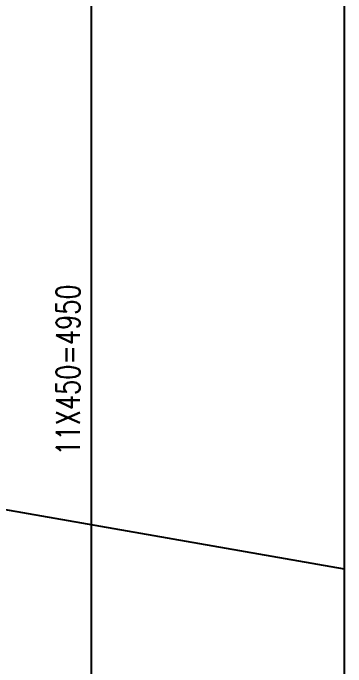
# Model space of a CAD drawing. Extents: x 16825 to 205982, y -10874 to 68273.
# Drawn here: x 162786 to 164144, y 38471 to 41136 of the extents above; entities that cross this region are included whole.
import ezdxf

# ---------------------------------------------------------------- set-up
doc = ezdxf.new("R2010")
doc.units = 0
doc.header["$LTSCALE"] = 5
doc.header["$MEASUREMENT"] = 0
doc.layers.get('DEFPOINTS').update_dxf_attribs({"linetype": 'CONTINUOUS'})
for name, color, linetype in [('DIM', 1, 'CONTINUOUS'), ('THIN', 1, 'CONTINUOUS'), ('THK', 2, 'CONTINUOUS')]:
    doc.layers.add(name, color=color, linetype=linetype)
doc.styles.get("Standard").update_dxf_attribs({"font": 'simplex', "width": 0.75, "bigfont": 'hzdx'})
doc.dimstyles.new('DIM3', dxfattribs={"dimscale": 0, "dimtxt": 3, "dimasz": 3, "dimexe": 1, "dimexo": 0, "dimgap": 1.5, "dimtad": 1, "dimdec": 4, "dimdsep": 46, "dimtxsty": 'Standard', "dimcen": 3, "dimclrd": 1, "dimclrt": 3, "dimadec": 0, "dimazin": 0, "dimtfac": 0.75, "dimtdec": 4, "dimtix": 1, "dimtmove": 0, "dimatfit": 0, "dimfxl": 0, "dimtolj": 1, "dimtzin": 0, "dimarcsym": 0})

# ---------------------------------------------------------------- blocks, each defined once
blk = doc.blocks.new('*D91')
at = {"layer": 'DEFPOINTS', "color": 0}
for p in [(163106.3, 42156.4), (164262.8, 42156.4), (163690.8, 37206.4)]:
    blk.add_point(p, dxfattribs=at)
at = {"layer": 'DIM', "lineweight": -2}
for p, q in [((164262.8, 42156.4), (163074.3, 42156.4)), ((163690.8, 37206.4), (163074.3, 37206.4))]:
    blk.add_line(p, q, dxfattribs=at)
at = {"layer": 'DIM', "color": 1, "lineweight": -2}
blk.add_line((163106.3, 37302.4), (163106.3, 42060.4), dxfattribs=at)
at = {"layer": 'DIM', "color": 1}
for points in [[(163090.3, 42060.4), (163122.3, 42060.4), (163106.3, 42156.4)], [(163090.3, 37302.4), (163122.3, 37302.4), (163106.3, 37206.4)]]:
    blk.add_solid(points, dxfattribs=at)
at = {"layer": 'DIM', "color": 3, "insert": (163010.3, 39681.4), "char_height": 96, "attachment_point": 5, "rotation": 90}
blk.add_mtext('\\A1;11X450=4950', dxfattribs=at)

msp = doc.modelspace()

# ---------------------------------------------------------------- linework, layer by layer
at = {"layer": 'THIN'}
msp.add_line((164138.377, 38869.231), (162229.69, 39203.318), dxfattribs=at)
at = {"layer": 'THK'}
msp.add_line((164138.377, 36168.873), (164138.377, 43081.373), dxfattribs=at)

# ---------------------------------------------------------------- dimensions: what is measured, and where the dimension line sits
at = {"layer": 'DIM'}
dim = msp.add_linear_dim(base=(163106.334, 42156.373), p1=(163690.844, 37206.373), p2=(164262.849, 42156.373), angle=90, text='11X450=<>', dimstyle='DIM3', override={"dimscale": 32, "dimdec": 2, "dimclre": 256, "dimtdec": 2}, dxfattribs=at)
dim.commit()
dim.dimension.update_dxf_attribs({"geometry": '*D91', "text_midpoint": (163010.334, 39681.373)})

doc.saveas('drawing.dxf')
